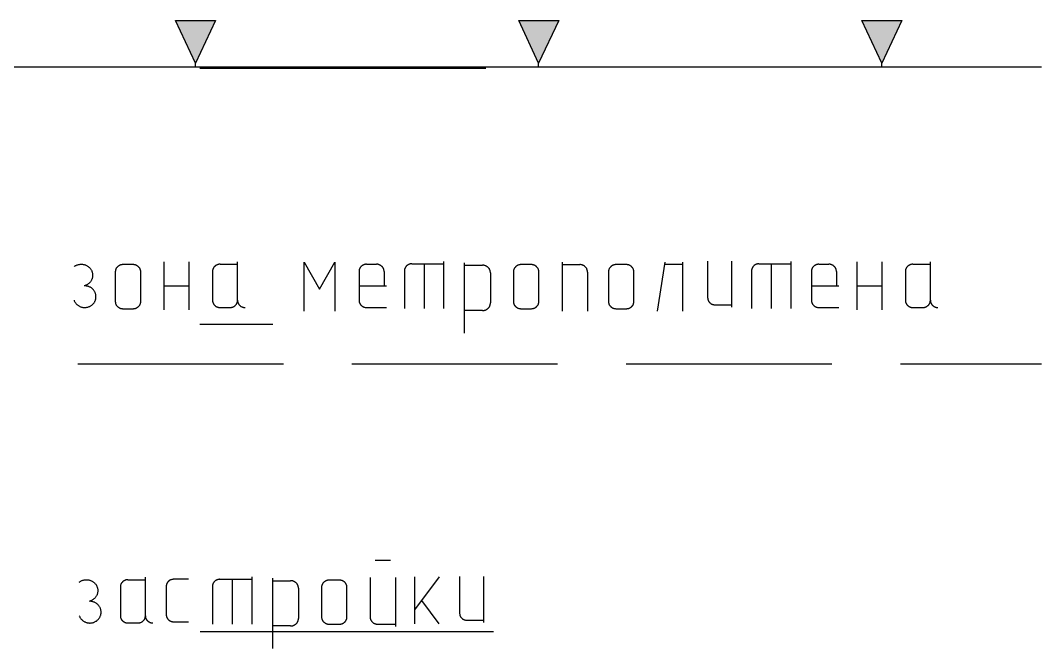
# Model space of a CAD drawing. Extents: x -2918 to -212, y 225 to 5715.
# Drawn here: x -459.22 to -437.94, y 938.01 to 951.1 of the extents above; entities that cross this region are included whole.
import ezdxf

# ---------------------------------------------------------------- set-up
doc = ezdxf.new("R2010")
doc.units = 0
doc.layers.get('0').update_dxf_attribs({"linetype": 'CONTINUOUS'})

# ---------------------------------------------------------------- blocks, each defined once
blk = doc.blocks.new('УСЛ__ОБОЗНАЧЕНИЯ_ГЕО_2')
at = {"linetype": 'CONTINUOUS'}
for points in [[(20.37, -80.962), (19.536, -80.962), (19.953, -81.856)], [(27.521, -80.962), (26.688, -80.962), (27.104, -81.856)], [(34.673, -80.962), (33.839, -80.962), (34.256, -81.856)]]:
    blk.add_hatch(color=18, dxfattribs=at).paths.add_polyline_path(points)
at = {"color": 18, "linetype": 'CONTINUOUS'}
for p, q in [((19.536, -80.962), (20.37, -80.962)), ((19.953, -81.856), (19.536, -80.962)), ((20.37, -80.962), (19.953, -81.856)), ((26.688, -80.962), (27.521, -80.962)), ((27.104, -81.856), (26.688, -80.962)), ((27.521, -80.962), (27.104, -81.856)), ((33.839, -80.962), (34.673, -80.962)), ((34.256, -81.856), (33.839, -80.962)), ((34.673, -80.962), (34.256, -81.856)), ((0.348, -81.927), (37.586, -81.927)), ((19.953, -81.927), (19.953, -81.856)), ((27.104, -81.927), (27.104, -81.856)), ((34.256, -81.927), (34.256, -81.856)), ((20.045, -81.954), (26.003, -81.954)), ((30.626, -85.976), (30.626, -86.743)), ((31.125, -85.976), (31.125, -86.935)), ((18.651, -86.051), (18.439, -86.051)), ((19.293, -85.992), (19.293, -86.991)), ((19.813, -85.992), (19.813, -86.991)), ((20.307, -86.194), (20.307, -86.795)), ((20.463, -86.043), (20.828, -86.043)), ((20.828, -86.795), (20.828, -85.993)), ((22.218, -87.021), (22.218, -86)), ((22.854, -86), (22.854, -87.021)), ((23.361, -86.194), (23.361, -86.795)), ((23.517, -86.043), (23.726, -86.043)), ((23.882, -86.194), (23.882, -86.494)), ((24.305, -86.182), (24.305, -86.969)), ((24.459, -86.035), (25.124, -86.035)), ((24.715, -86.035), (24.715, -86.969)), ((25.124, -85.986), (25.124, -86.969)), ((25.553, -86.011), (25.553, -87.479)), ((25.553, -86.064), (25.935, -86.064)), ((26.949, -86.051), (26.737, -86.051)), ((27.591, -86), (27.591, -87.021)), ((27.591, -86.051), (27.963, -86.051)), ((28.93, -86.051), (28.718, -86.051)), ((29.732, -86), (29.572, -87.021)), ((30.103, -86.051), (29.732, -86.051)), ((30.103, -86), (30.103, -87.021)), ((31.541, -86.182), (31.541, -86.969)), ((31.694, -86.035), (32.359, -86.035)), ((31.95, -86.035), (31.95, -86.969)), ((32.359, -85.986), (32.359, -86.969)), ((32.789, -86.194), (32.789, -86.795)), ((32.945, -86.043), (33.154, -86.043)), ((33.31, -86.194), (33.31, -86.494)), ((33.734, -85.992), (33.734, -86.991)), ((34.253, -85.992), (34.253, -86.991)), ((34.747, -86.194), (34.747, -86.795)), ((34.903, -86.043), (35.268, -86.043)), ((35.268, -86.795), (35.268, -85.993)), ((18.28, -86.205), (18.28, -86.817)), ((18.811, -86.817), (18.811, -86.205)), ((26.098, -86.221), (26.098, -86.85)), ((26.578, -86.205), (26.578, -86.817)), ((27.108, -86.817), (27.108, -86.205)), ((28.122, -86.205), (28.122, -87.021)), ((28.559, -86.205), (28.559, -86.817)), ((29.09, -86.817), (29.09, -86.205)), ((19.293, -86.492), (19.813, -86.492)), ((23.361, -86.494), (23.934, -86.494)), ((32.789, -86.494), (33.362, -86.494)), ((33.734, -86.492), (34.253, -86.492)), ((18.439, -86.97), (18.651, -86.97)), ((20.463, -86.945), (20.672, -86.945)), ((23.517, -86.945), (23.934, -86.945)), ((25.935, -87.007), (25.553, -87.007)), ((26.737, -86.97), (26.949, -86.97)), ((28.718, -86.97), (28.93, -86.97)), ((30.776, -86.887), (31.125, -86.887)), ((32.945, -86.945), (33.362, -86.945)), ((34.903, -86.945), (35.112, -86.945)), ((20.045, -87.29), (21.565, -87.29)), ((17.497, -88.118), (21.784, -88.118)), ((23.213, -88.118), (27.5, -88.118)), ((28.929, -88.118), (33.216, -88.118)), ((34.645, -88.118), (37.586, -88.118)), ((24.016, -92.218), (23.698, -92.218)), ((18.908, -93.369), (18.908, -92.567)), ((21.124, -92.56), (21.124, -93.544)), ((23.592, -92.575), (23.592, -93.391)), ((24.123, -92.575), (24.123, -93.595)), ((24.519, -92.558), (24.519, -93.537)), ((25.028, -92.558), (24.519, -93.244)), ((25.457, -92.55), (25.457, -93.318)), ((25.956, -92.55), (25.956, -93.51)), ((18.387, -92.768), (18.387, -93.369)), ((18.543, -92.618), (18.908, -92.618)), ((19.342, -92.757), (19.342, -93.347)), ((20.306, -92.757), (20.306, -93.544)), ((20.459, -92.609), (21.124, -92.609)), ((20.715, -92.609), (20.715, -93.544)), ((21.554, -92.586), (21.554, -94.053)), ((21.554, -92.638), (21.935, -92.638)), ((22.578, -92.779), (22.578, -93.391)), ((22.95, -92.626), (22.737, -92.626)), ((23.109, -93.391), (23.109, -92.779)), ((22.099, -92.796), (22.099, -93.424)), ((25.028, -93.537), (24.671, -93.048)), ((18.543, -93.519), (18.752, -93.519)), ((19.496, -93.494), (19.803, -93.494)), ((21.935, -93.581), (21.554, -93.581)), ((22.737, -93.544), (22.95, -93.544)), ((23.751, -93.544), (24.123, -93.544)), ((25.607, -93.462), (25.956, -93.462)), ((20.046, -93.697), (26.165, -93.697))]:
    blk.add_line(p, q, dxfattribs=at)
at = {"color": 18, "linetype": 'CONTINUOUS', "flags": 128}
for points in [[(17.421, -86.093), (17.431, -86.086), (17.441, -86.079), (17.452, -86.073), (17.463, -86.068), (17.474, -86.062), (17.486, -86.058), (17.498, -86.054), (17.51, -86.051), (17.522, -86.048), (17.534, -86.046), (17.547, -86.044), (17.559, -86.043), (17.572, -86.043), (17.584, -86.044), (17.597, -86.045), (17.609, -86.046), (17.621, -86.048), (17.633, -86.051), (17.645, -86.055), (17.657, -86.059), (17.668, -86.064), (17.68, -86.069), (17.691, -86.075), (17.701, -86.081), (17.712, -86.088), (17.721, -86.095), (17.731, -86.103), (17.74, -86.111), (17.748, -86.12), (17.756, -86.129), (17.764, -86.139), (17.771, -86.149), (17.777, -86.159), (17.783, -86.17), (17.789, -86.181), (17.793, -86.192), (17.797, -86.203), (17.801, -86.215), (17.803, -86.227), (17.806, -86.238), (17.807, -86.25), (17.808, -86.262), (17.808, -86.274), (17.808, -86.286), (17.807, -86.298), (17.805, -86.31), (17.803, -86.322), (17.8, -86.333), (17.796, -86.345), (17.792, -86.356), (17.787, -86.367), (17.781, -86.378), (17.775, -86.388), (17.769, -86.399), (17.762, -86.408), (17.754, -86.418), (17.746, -86.427), (17.737, -86.436), (17.728, -86.444), (17.718, -86.452), (17.708, -86.459), (17.698, -86.466), (17.687, -86.472), (17.676, -86.477), (17.665, -86.482), (17.653, -86.487), (17.642, -86.491), (17.63, -86.494)], [(18.439, -86.051), (18.431, -86.052), (18.422, -86.052), (18.414, -86.053), (18.406, -86.055), (18.398, -86.057), (18.39, -86.059), (18.382, -86.062), (18.374, -86.065), (18.367, -86.068), (18.359, -86.072), (18.352, -86.076), (18.345, -86.081), (18.339, -86.086), (18.332, -86.091), (18.326, -86.096), (18.321, -86.102), (18.315, -86.108), (18.31, -86.115), (18.305, -86.121), (18.301, -86.128), (18.297, -86.135), (18.294, -86.142), (18.29, -86.15), (18.287, -86.157), (18.285, -86.165), (18.283, -86.173), (18.282, -86.181), (18.281, -86.189), (18.28, -86.197), (18.28, -86.205)], [(18.811, -86.205), (18.81, -86.197), (18.81, -86.189), (18.809, -86.181), (18.807, -86.173), (18.805, -86.165), (18.803, -86.157), (18.8, -86.15), (18.797, -86.142), (18.793, -86.135), (18.789, -86.128), (18.785, -86.121), (18.78, -86.115), (18.775, -86.108), (18.77, -86.102), (18.764, -86.096), (18.758, -86.091), (18.751, -86.086), (18.745, -86.081), (18.738, -86.076), (18.731, -86.072), (18.724, -86.068), (18.716, -86.065), (18.708, -86.062), (18.701, -86.059), (18.692, -86.057), (18.684, -86.055), (18.676, -86.053), (18.668, -86.052), (18.66, -86.052), (18.651, -86.051)], [(20.463, -86.043), (20.455, -86.043), (20.447, -86.044), (20.439, -86.045), (20.431, -86.046), (20.423, -86.048), (20.415, -86.051), (20.407, -86.053), (20.4, -86.056), (20.392, -86.06), (20.385, -86.063), (20.378, -86.068), (20.371, -86.072), (20.365, -86.077), (20.359, -86.082), (20.353, -86.087), (20.347, -86.093), (20.342, -86.099), (20.337, -86.105), (20.332, -86.112), (20.328, -86.118), (20.324, -86.125), (20.321, -86.132), (20.317, -86.14), (20.315, -86.147), (20.312, -86.155), (20.311, -86.162), (20.309, -86.17), (20.308, -86.178), (20.307, -86.186), (20.307, -86.194)], [(22.218, -86), (22.536, -86.562), (22.854, -86)], [(23.517, -86.043), (23.509, -86.043), (23.501, -86.044), (23.493, -86.045), (23.485, -86.046), (23.477, -86.048), (23.469, -86.051), (23.461, -86.053), (23.454, -86.056), (23.446, -86.06), (23.439, -86.063), (23.432, -86.068), (23.425, -86.072), (23.419, -86.077), (23.412, -86.082), (23.407, -86.087), (23.401, -86.093), (23.396, -86.099), (23.391, -86.105), (23.386, -86.112), (23.382, -86.118), (23.378, -86.125), (23.374, -86.132), (23.371, -86.14), (23.368, -86.147), (23.366, -86.155), (23.364, -86.162), (23.363, -86.17), (23.362, -86.178), (23.361, -86.186), (23.361, -86.194)], [(23.882, -86.194), (23.882, -86.186), (23.881, -86.178), (23.88, -86.17), (23.878, -86.162), (23.876, -86.155), (23.874, -86.147), (23.871, -86.14), (23.868, -86.132), (23.865, -86.125), (23.861, -86.118), (23.857, -86.112), (23.852, -86.105), (23.847, -86.099), (23.842, -86.093), (23.836, -86.087), (23.83, -86.082), (23.824, -86.077), (23.817, -86.072), (23.811, -86.068), (23.804, -86.063), (23.797, -86.06), (23.789, -86.056), (23.782, -86.053), (23.774, -86.051), (23.766, -86.048), (23.758, -86.046), (23.75, -86.045), (23.742, -86.044), (23.734, -86.043), (23.726, -86.043)], [(24.459, -86.035), (24.451, -86.035), (24.443, -86.036), (24.435, -86.037), (24.427, -86.038), (24.419, -86.04), (24.411, -86.042), (24.404, -86.045), (24.397, -86.048), (24.389, -86.051), (24.382, -86.055), (24.375, -86.059), (24.369, -86.063), (24.362, -86.068), (24.356, -86.073), (24.35, -86.078), (24.345, -86.084), (24.34, -86.09), (24.335, -86.096), (24.33, -86.102), (24.326, -86.109), (24.322, -86.115), (24.319, -86.122), (24.316, -86.13), (24.313, -86.137), (24.311, -86.144), (24.309, -86.152), (24.307, -86.159), (24.306, -86.167), (24.306, -86.175), (24.305, -86.182)], [(26.098, -86.221), (26.098, -86.213), (26.098, -86.205), (26.096, -86.197), (26.095, -86.188), (26.093, -86.18), (26.09, -86.172), (26.087, -86.165), (26.084, -86.157), (26.081, -86.15), (26.076, -86.142), (26.072, -86.135), (26.067, -86.129), (26.062, -86.122), (26.057, -86.116), (26.051, -86.11), (26.044, -86.104), (26.038, -86.099), (26.031, -86.094), (26.024, -86.089), (26.017, -86.085), (26.009, -86.081), (26.001, -86.078), (25.993, -86.074), (25.985, -86.072), (25.977, -86.069), (25.969, -86.067), (25.96, -86.066), (25.952, -86.065), (25.943, -86.064), (25.935, -86.064)], [(26.737, -86.051), (26.728, -86.052), (26.72, -86.052), (26.712, -86.053), (26.704, -86.055), (26.696, -86.057), (26.688, -86.059), (26.68, -86.062), (26.672, -86.065), (26.664, -86.068), (26.657, -86.072), (26.65, -86.076), (26.643, -86.081), (26.637, -86.086), (26.63, -86.091), (26.624, -86.096), (26.619, -86.102), (26.613, -86.108), (26.608, -86.115), (26.603, -86.121), (26.599, -86.128), (26.595, -86.135), (26.591, -86.142), (26.588, -86.15), (26.585, -86.157), (26.583, -86.165), (26.581, -86.173), (26.58, -86.181), (26.578, -86.189), (26.578, -86.197), (26.578, -86.205)], [(27.108, -86.205), (27.108, -86.197), (27.108, -86.189), (27.106, -86.181), (27.105, -86.173), (27.103, -86.165), (27.101, -86.157), (27.098, -86.15), (27.095, -86.142), (27.091, -86.135), (27.087, -86.128), (27.083, -86.121), (27.078, -86.115), (27.073, -86.108), (27.067, -86.102), (27.062, -86.096), (27.056, -86.091), (27.049, -86.086), (27.043, -86.081), (27.036, -86.076), (27.029, -86.072), (27.021, -86.068), (27.014, -86.065), (27.006, -86.062), (26.998, -86.059), (26.99, -86.057), (26.982, -86.055), (26.974, -86.053), (26.966, -86.052), (26.957, -86.052), (26.949, -86.051)], [(28.122, -86.205), (28.122, -86.197), (28.121, -86.189), (28.12, -86.181), (28.118, -86.173), (28.116, -86.165), (28.114, -86.157), (28.111, -86.15), (28.108, -86.142), (28.105, -86.135), (28.101, -86.128), (28.096, -86.121), (28.092, -86.115), (28.087, -86.108), (28.081, -86.102), (28.075, -86.096), (28.069, -86.091), (28.063, -86.086), (28.056, -86.081), (28.05, -86.076), (28.042, -86.072), (28.035, -86.068), (28.027, -86.065), (28.02, -86.062), (28.012, -86.059), (28.004, -86.057), (27.996, -86.055), (27.988, -86.053), (27.979, -86.052), (27.971, -86.052), (27.963, -86.051)], [(28.718, -86.051), (28.71, -86.052), (28.701, -86.052), (28.693, -86.053), (28.685, -86.055), (28.677, -86.057), (28.669, -86.059), (28.661, -86.062), (28.653, -86.065), (28.646, -86.068), (28.638, -86.072), (28.631, -86.076), (28.624, -86.081), (28.618, -86.086), (28.611, -86.091), (28.605, -86.096), (28.6, -86.102), (28.594, -86.108), (28.589, -86.115), (28.584, -86.121), (28.58, -86.128), (28.576, -86.135), (28.573, -86.142), (28.569, -86.15), (28.566, -86.157), (28.564, -86.165), (28.562, -86.173), (28.561, -86.181), (28.56, -86.189), (28.559, -86.197), (28.559, -86.205)], [(29.09, -86.205), (29.089, -86.197), (29.089, -86.189), (29.088, -86.181), (29.086, -86.173), (29.084, -86.165), (29.082, -86.157), (29.079, -86.15), (29.076, -86.142), (29.072, -86.135), (29.068, -86.128), (29.064, -86.121), (29.059, -86.115), (29.054, -86.108), (29.049, -86.102), (29.043, -86.096), (29.037, -86.091), (29.03, -86.086), (29.024, -86.081), (29.017, -86.076), (29.01, -86.072), (29.003, -86.068), (28.995, -86.065), (28.987, -86.062), (28.98, -86.059), (28.971, -86.057), (28.963, -86.055), (28.955, -86.053), (28.947, -86.052), (28.939, -86.052), (28.93, -86.051)], [(31.694, -86.035), (31.686, -86.035), (31.678, -86.036), (31.67, -86.037), (31.663, -86.038), (31.655, -86.04), (31.647, -86.042), (31.639, -86.045), (31.632, -86.048), (31.625, -86.051), (31.618, -86.055), (31.611, -86.059), (31.604, -86.063), (31.598, -86.068), (31.592, -86.073), (31.586, -86.078), (31.58, -86.084), (31.575, -86.09), (31.57, -86.096), (31.566, -86.102), (31.561, -86.109), (31.558, -86.115), (31.554, -86.122), (31.551, -86.13), (31.548, -86.137), (31.546, -86.144), (31.544, -86.152), (31.543, -86.159), (31.542, -86.167), (31.541, -86.175), (31.541, -86.182)], [(32.945, -86.043), (32.937, -86.043), (32.929, -86.044), (32.921, -86.045), (32.913, -86.046), (32.905, -86.048), (32.897, -86.051), (32.889, -86.053), (32.882, -86.056), (32.874, -86.06), (32.867, -86.063), (32.86, -86.068), (32.853, -86.072), (32.847, -86.077), (32.841, -86.082), (32.835, -86.087), (32.829, -86.093), (32.824, -86.099), (32.819, -86.105), (32.814, -86.112), (32.81, -86.118), (32.806, -86.125), (32.802, -86.132), (32.799, -86.14), (32.796, -86.147), (32.794, -86.155), (32.792, -86.162), (32.791, -86.17), (32.79, -86.178), (32.789, -86.186), (32.789, -86.194)], [(33.31, -86.194), (33.31, -86.186), (33.309, -86.178), (33.308, -86.17), (33.307, -86.162), (33.305, -86.155), (33.302, -86.147), (33.3, -86.14), (33.296, -86.132), (33.293, -86.125), (33.289, -86.118), (33.285, -86.112), (33.28, -86.105), (33.275, -86.099), (33.27, -86.093), (33.264, -86.087), (33.258, -86.082), (33.252, -86.077), (33.246, -86.072), (33.239, -86.068), (33.232, -86.063), (33.225, -86.06), (33.217, -86.056), (33.21, -86.053), (33.202, -86.051), (33.194, -86.048), (33.186, -86.046), (33.178, -86.045), (33.17, -86.044), (33.162, -86.043), (33.154, -86.043)], [(34.903, -86.043), (34.895, -86.043), (34.887, -86.044), (34.879, -86.045), (34.871, -86.046), (34.863, -86.048), (34.855, -86.051), (34.847, -86.053), (34.84, -86.056), (34.832, -86.06), (34.825, -86.063), (34.818, -86.068), (34.812, -86.072), (34.805, -86.077), (34.799, -86.082), (34.793, -86.087), (34.787, -86.093), (34.782, -86.099), (34.777, -86.105), (34.772, -86.112), (34.768, -86.118), (34.764, -86.125), (34.761, -86.132), (34.758, -86.14), (34.755, -86.147), (34.753, -86.155), (34.751, -86.162), (34.749, -86.17), (34.748, -86.178), (34.747, -86.186), (34.747, -86.194)], [(17.421, -86.795), (17.426, -86.806), (17.431, -86.817), (17.436, -86.827), (17.442, -86.838), (17.449, -86.848), (17.457, -86.857), (17.464, -86.866), (17.473, -86.875), (17.481, -86.884), (17.491, -86.892), (17.5, -86.899), (17.51, -86.906), (17.521, -86.913), (17.531, -86.919), (17.543, -86.924), (17.554, -86.928), (17.565, -86.933), (17.577, -86.936), (17.589, -86.939), (17.601, -86.942), (17.613, -86.943), (17.626, -86.945), (17.638, -86.945), (17.651, -86.945), (17.663, -86.945), (17.675, -86.943), (17.687, -86.941), (17.7, -86.939), (17.711, -86.935), (17.723, -86.932), (17.735, -86.927), (17.746, -86.922), (17.757, -86.917), (17.768, -86.911), (17.778, -86.904), (17.788, -86.897), (17.797, -86.889), (17.807, -86.881), (17.815, -86.873), (17.823, -86.864), (17.831, -86.855), (17.838, -86.845), (17.845, -86.835), (17.851, -86.824), (17.856, -86.814), (17.861, -86.803), (17.865, -86.792), (17.869, -86.78), (17.872, -86.769), (17.874, -86.757), (17.876, -86.745), (17.877, -86.733), (17.877, -86.721), (17.877, -86.709), (17.876, -86.698), (17.875, -86.686), (17.873, -86.674), (17.87, -86.662), (17.866, -86.651), (17.862, -86.64), (17.858, -86.629), (17.852, -86.618), (17.847, -86.608), (17.84, -86.597), (17.833, -86.588), (17.826, -86.578), (17.818, -86.569), (17.809, -86.56), (17.8, -86.552), (17.791, -86.544), (17.781, -86.537), (17.771, -86.53), (17.76, -86.524), (17.749, -86.519), (17.738, -86.513), (17.727, -86.509), (17.715, -86.505), (17.703, -86.501), (17.691, -86.499), (17.679, -86.497), (17.667, -86.495), (17.654, -86.494), (17.642, -86.494), (17.63, -86.494)], [(18.28, -86.817), (18.28, -86.825), (18.281, -86.833), (18.282, -86.841), (18.283, -86.849), (18.285, -86.857), (18.287, -86.864), (18.29, -86.872), (18.294, -86.879), (18.297, -86.886), (18.301, -86.894), (18.305, -86.9), (18.31, -86.907), (18.315, -86.913), (18.321, -86.919), (18.326, -86.925), (18.332, -86.931), (18.339, -86.936), (18.345, -86.941), (18.352, -86.945), (18.359, -86.949), (18.367, -86.953), (18.374, -86.957), (18.382, -86.96), (18.39, -86.963), (18.398, -86.965), (18.406, -86.967), (18.414, -86.968), (18.422, -86.969), (18.431, -86.97), (18.439, -86.97)], [(18.651, -86.97), (18.66, -86.97), (18.668, -86.969), (18.676, -86.968), (18.684, -86.967), (18.692, -86.965), (18.701, -86.963), (18.708, -86.96), (18.716, -86.957), (18.724, -86.953), (18.731, -86.949), (18.738, -86.945), (18.745, -86.941), (18.751, -86.936), (18.758, -86.931), (18.764, -86.925), (18.77, -86.919), (18.775, -86.913), (18.78, -86.907), (18.785, -86.9), (18.789, -86.894), (18.793, -86.886), (18.797, -86.879), (18.8, -86.872), (18.803, -86.864), (18.805, -86.857), (18.807, -86.849), (18.809, -86.841), (18.81, -86.833), (18.81, -86.825), (18.811, -86.817)], [(20.307, -86.795), (20.307, -86.803), (20.308, -86.81), (20.309, -86.818), (20.311, -86.826), (20.312, -86.834), (20.315, -86.841), (20.317, -86.849), (20.321, -86.856), (20.324, -86.863), (20.328, -86.87), (20.332, -86.877), (20.337, -86.883), (20.342, -86.889), (20.347, -86.895), (20.353, -86.901), (20.359, -86.906), (20.365, -86.912), (20.371, -86.916), (20.378, -86.921), (20.385, -86.925), (20.392, -86.929), (20.4, -86.932), (20.407, -86.935), (20.415, -86.938), (20.423, -86.94), (20.431, -86.942), (20.439, -86.943), (20.447, -86.944), (20.455, -86.945), (20.463, -86.945)], [(20.672, -86.945), (20.68, -86.945), (20.688, -86.944), (20.696, -86.943), (20.704, -86.942), (20.712, -86.94), (20.72, -86.938), (20.728, -86.935), (20.735, -86.932), (20.743, -86.929), (20.75, -86.925), (20.757, -86.921), (20.764, -86.916), (20.77, -86.912), (20.776, -86.906), (20.782, -86.901), (20.788, -86.895), (20.793, -86.889), (20.798, -86.883), (20.803, -86.877), (20.807, -86.87), (20.811, -86.863), (20.814, -86.856), (20.818, -86.849), (20.82, -86.841), (20.823, -86.834), (20.825, -86.826), (20.826, -86.818), (20.827, -86.81), (20.828, -86.803), (20.828, -86.795), (20.828, -86.803), (20.829, -86.81), (20.83, -86.818), (20.832, -86.826), (20.833, -86.834), (20.836, -86.841), (20.839, -86.849), (20.842, -86.856), (20.845, -86.863), (20.849, -86.87), (20.853, -86.877), (20.858, -86.883), (20.863, -86.889), (20.868, -86.895), (20.874, -86.901), (20.88, -86.906), (20.886, -86.912), (20.892, -86.916), (20.899, -86.921), (20.906, -86.925), (20.914, -86.929), (20.921, -86.932), (20.928, -86.935), (20.936, -86.938), (20.944, -86.94), (20.952, -86.942), (20.96, -86.943), (20.968, -86.944), (20.976, -86.945), (20.984, -86.945)], [(23.361, -86.795), (23.361, -86.803), (23.362, -86.81), (23.363, -86.818), (23.364, -86.826), (23.366, -86.834), (23.368, -86.841), (23.371, -86.849), (23.374, -86.856), (23.378, -86.863), (23.382, -86.87), (23.386, -86.877), (23.391, -86.883), (23.396, -86.889), (23.401, -86.895), (23.407, -86.901), (23.412, -86.906), (23.419, -86.912), (23.425, -86.916), (23.432, -86.921), (23.439, -86.925), (23.446, -86.929), (23.454, -86.932), (23.461, -86.935), (23.469, -86.938), (23.477, -86.94), (23.485, -86.942), (23.493, -86.943), (23.501, -86.944), (23.509, -86.945), (23.517, -86.945)], [(26.578, -86.817), (26.578, -86.825), (26.578, -86.833), (26.58, -86.841), (26.581, -86.849), (26.583, -86.857), (26.585, -86.864), (26.588, -86.872), (26.591, -86.879), (26.595, -86.886), (26.599, -86.894), (26.603, -86.9), (26.608, -86.907), (26.613, -86.913), (26.619, -86.919), (26.624, -86.925), (26.63, -86.931), (26.637, -86.936), (26.643, -86.941), (26.65, -86.945), (26.657, -86.949), (26.664, -86.953), (26.672, -86.957), (26.68, -86.96), (26.688, -86.963), (26.696, -86.965), (26.704, -86.967), (26.712, -86.968), (26.72, -86.969), (26.728, -86.97), (26.737, -86.97)], [(26.949, -86.97), (26.957, -86.97), (26.966, -86.969), (26.974, -86.968), (26.982, -86.967), (26.99, -86.965), (26.998, -86.963), (27.006, -86.96), (27.014, -86.957), (27.021, -86.953), (27.029, -86.949), (27.036, -86.945), (27.043, -86.941), (27.049, -86.936), (27.056, -86.931), (27.062, -86.925), (27.067, -86.919), (27.073, -86.913), (27.078, -86.907), (27.083, -86.9), (27.087, -86.894), (27.091, -86.886), (27.095, -86.879), (27.098, -86.872), (27.101, -86.864), (27.103, -86.857), (27.105, -86.849), (27.106, -86.841), (27.108, -86.833), (27.108, -86.825), (27.108, -86.817)], [(28.559, -86.817), (28.559, -86.825), (28.56, -86.833), (28.561, -86.841), (28.562, -86.849), (28.564, -86.857), (28.566, -86.864), (28.569, -86.872), (28.573, -86.879), (28.576, -86.886), (28.58, -86.894), (28.584, -86.9), (28.589, -86.907), (28.594, -86.913), (28.6, -86.919), (28.605, -86.925), (28.611, -86.931), (28.618, -86.936), (28.624, -86.941), (28.631, -86.945), (28.638, -86.949), (28.646, -86.953), (28.653, -86.957), (28.661, -86.96), (28.669, -86.963), (28.677, -86.965), (28.685, -86.967), (28.693, -86.968), (28.701, -86.969), (28.71, -86.97), (28.718, -86.97)], [(28.93, -86.97), (28.939, -86.97), (28.947, -86.969), (28.955, -86.968), (28.963, -86.967), (28.971, -86.965), (28.98, -86.963), (28.987, -86.96), (28.995, -86.957), (29.003, -86.953), (29.01, -86.949), (29.017, -86.945), (29.024, -86.941), (29.03, -86.936), (29.037, -86.931), (29.043, -86.925), (29.049, -86.919), (29.054, -86.913), (29.059, -86.907), (29.064, -86.9), (29.068, -86.894), (29.072, -86.886), (29.076, -86.879), (29.079, -86.872), (29.082, -86.864), (29.084, -86.857), (29.086, -86.849), (29.088, -86.841), (29.089, -86.833), (29.089, -86.825), (29.09, -86.817)], [(30.626, -86.743), (30.627, -86.751), (30.627, -86.758), (30.628, -86.766), (30.63, -86.773), (30.632, -86.781), (30.634, -86.788), (30.637, -86.795), (30.639, -86.802), (30.643, -86.809), (30.646, -86.815), (30.651, -86.822), (30.655, -86.828), (30.66, -86.834), (30.665, -86.84), (30.67, -86.845), (30.676, -86.85), (30.682, -86.855), (30.688, -86.86), (30.695, -86.864), (30.701, -86.868), (30.708, -86.872), (30.715, -86.875), (30.722, -86.878), (30.73, -86.88), (30.737, -86.882), (30.745, -86.884), (30.753, -86.886), (30.76, -86.886), (30.768, -86.887), (30.776, -86.887)], [(32.789, -86.795), (32.789, -86.803), (32.79, -86.81), (32.791, -86.818), (32.792, -86.826), (32.794, -86.834), (32.796, -86.841), (32.799, -86.849), (32.802, -86.856), (32.806, -86.863), (32.81, -86.87), (32.814, -86.877), (32.819, -86.883), (32.824, -86.889), (32.829, -86.895), (32.835, -86.901), (32.841, -86.906), (32.847, -86.912), (32.853, -86.916), (32.86, -86.921), (32.867, -86.925), (32.874, -86.929), (32.882, -86.932), (32.889, -86.935), (32.897, -86.938), (32.905, -86.94), (32.913, -86.942), (32.921, -86.943), (32.929, -86.944), (32.937, -86.945), (32.945, -86.945)], [(34.747, -86.795), (34.747, -86.803), (34.748, -86.81), (34.749, -86.818), (34.751, -86.826), (34.753, -86.834), (34.755, -86.841), (34.758, -86.849), (34.761, -86.856), (34.764, -86.863), (34.768, -86.87), (34.772, -86.877), (34.777, -86.883), (34.782, -86.889), (34.787, -86.895), (34.793, -86.901), (34.799, -86.906), (34.805, -86.912), (34.812, -86.916), (34.818, -86.921), (34.825, -86.925), (34.832, -86.929), (34.84, -86.932), (34.847, -86.935), (34.855, -86.938), (34.863, -86.94), (34.871, -86.942), (34.879, -86.943), (34.887, -86.944), (34.895, -86.945), (34.903, -86.945)], [(35.112, -86.945), (35.12, -86.945), (35.128, -86.944), (35.136, -86.943), (35.144, -86.942), (35.152, -86.94), (35.16, -86.938), (35.168, -86.935), (35.175, -86.932), (35.183, -86.929), (35.19, -86.925), (35.197, -86.921), (35.204, -86.916), (35.21, -86.912), (35.217, -86.906), (35.222, -86.901), (35.228, -86.895), (35.233, -86.889), (35.238, -86.883), (35.243, -86.877), (35.247, -86.87), (35.251, -86.863), (35.255, -86.856), (35.258, -86.849), (35.261, -86.841), (35.263, -86.834), (35.265, -86.826), (35.266, -86.818), (35.267, -86.81), (35.268, -86.803), (35.268, -86.795), (35.268, -86.803), (35.269, -86.81), (35.27, -86.818), (35.272, -86.826), (35.274, -86.834), (35.276, -86.841), (35.279, -86.849), (35.282, -86.856), (35.285, -86.863), (35.289, -86.87), (35.293, -86.877), (35.298, -86.883), (35.303, -86.889), (35.308, -86.895), (35.314, -86.901), (35.32, -86.906), (35.326, -86.912), (35.333, -86.916), (35.339, -86.921), (35.346, -86.925), (35.354, -86.929), (35.361, -86.932), (35.368, -86.935), (35.376, -86.938), (35.384, -86.94), (35.392, -86.942), (35.4, -86.943), (35.408, -86.944), (35.416, -86.945), (35.424, -86.945)], [(25.935, -87.007), (25.943, -87.007), (25.952, -87.006), (25.96, -87.005), (25.969, -87.004), (25.977, -87.002), (25.985, -86.999), (25.993, -86.997), (26.001, -86.993), (26.009, -86.99), (26.017, -86.986), (26.024, -86.982), (26.031, -86.977), (26.038, -86.972), (26.044, -86.967), (26.051, -86.961), (26.057, -86.955), (26.062, -86.949), (26.067, -86.942), (26.072, -86.935), (26.076, -86.928), (26.081, -86.921), (26.084, -86.914), (26.087, -86.906), (26.09, -86.898), (26.093, -86.891), (26.095, -86.882), (26.096, -86.875), (26.098, -86.866), (26.098, -86.858), (26.098, -86.85)], [(17.528, -92.668), (17.538, -92.661), (17.549, -92.654), (17.559, -92.647), (17.57, -92.642), (17.582, -92.637), (17.593, -92.632), (17.605, -92.628), (17.617, -92.625), (17.629, -92.622), (17.641, -92.62), (17.654, -92.619), (17.666, -92.618), (17.679, -92.618), (17.691, -92.618), (17.704, -92.619), (17.716, -92.62), (17.728, -92.623), (17.74, -92.626), (17.752, -92.629), (17.764, -92.633), (17.776, -92.638), (17.787, -92.643), (17.798, -92.649), (17.808, -92.655), (17.819, -92.662), (17.829, -92.67), (17.838, -92.677), (17.847, -92.686), (17.855, -92.695), (17.864, -92.704), (17.871, -92.713), (17.878, -92.723), (17.885, -92.734), (17.89, -92.744), (17.896, -92.755), (17.901, -92.766), (17.905, -92.778), (17.908, -92.789), (17.911, -92.801), (17.913, -92.813), (17.914, -92.825), (17.915, -92.836), (17.915, -92.849), (17.915, -92.86), (17.914, -92.872), (17.912, -92.884), (17.91, -92.896), (17.907, -92.908), (17.903, -92.919), (17.899, -92.931), (17.894, -92.942), (17.889, -92.952), (17.883, -92.963), (17.876, -92.973), (17.869, -92.983), (17.861, -92.992), (17.853, -93.002), (17.844, -93.01), (17.835, -93.018), (17.826, -93.026), (17.816, -93.033), (17.805, -93.04), (17.795, -93.046), (17.784, -93.052), (17.772, -93.057), (17.761, -93.061), (17.749, -93.065), (17.737, -93.069)], [(18.543, -92.618), (18.535, -92.618), (18.527, -92.618), (18.519, -92.62), (18.511, -92.621), (18.503, -92.623), (18.495, -92.625), (18.487, -92.628), (18.48, -92.631), (18.472, -92.634), (18.465, -92.638), (18.458, -92.642), (18.451, -92.646), (18.445, -92.651), (18.439, -92.656), (18.433, -92.662), (18.427, -92.667), (18.422, -92.673), (18.417, -92.68), (18.412, -92.686), (18.408, -92.693), (18.404, -92.7), (18.401, -92.707), (18.397, -92.714), (18.395, -92.721), (18.392, -92.729), (18.391, -92.737), (18.389, -92.744), (18.388, -92.752), (18.387, -92.76), (18.387, -92.768)], [(19.803, -92.609), (19.496, -92.609), (19.488, -92.609), (19.48, -92.61), (19.472, -92.611), (19.464, -92.613), (19.456, -92.614), (19.448, -92.617), (19.441, -92.619), (19.433, -92.622), (19.426, -92.625), (19.419, -92.629), (19.412, -92.633), (19.406, -92.637), (19.399, -92.642), (19.393, -92.647), (19.387, -92.652), (19.382, -92.658), (19.376, -92.664), (19.372, -92.67), (19.367, -92.677), (19.363, -92.683), (19.359, -92.69), (19.356, -92.697), (19.352, -92.704), (19.35, -92.711), (19.348, -92.719), (19.346, -92.726), (19.344, -92.734), (19.343, -92.741), (19.343, -92.749), (19.342, -92.757)], [(20.459, -92.609), (20.451, -92.609), (20.443, -92.61), (20.435, -92.611), (20.428, -92.613), (20.42, -92.614), (20.412, -92.617), (20.404, -92.619), (20.397, -92.622), (20.39, -92.625), (20.383, -92.629), (20.376, -92.633), (20.369, -92.637), (20.363, -92.642), (20.357, -92.647), (20.351, -92.652), (20.346, -92.658), (20.34, -92.664), (20.335, -92.67), (20.331, -92.677), (20.327, -92.683), (20.323, -92.69), (20.319, -92.697), (20.316, -92.704), (20.313, -92.711), (20.311, -92.719), (20.309, -92.726), (20.308, -92.734), (20.307, -92.741), (20.306, -92.749), (20.306, -92.757)], [(22.099, -92.796), (22.099, -92.787), (22.098, -92.779), (22.097, -92.771), (22.095, -92.763), (22.093, -92.755), (22.091, -92.747), (22.088, -92.739), (22.085, -92.732), (22.081, -92.724), (22.077, -92.717), (22.073, -92.71), (22.068, -92.703), (22.063, -92.697), (22.057, -92.69), (22.051, -92.684), (22.045, -92.679), (22.038, -92.673), (22.032, -92.668), (22.025, -92.664), (22.017, -92.659), (22.01, -92.655), (22.002, -92.652), (21.994, -92.649), (21.986, -92.646), (21.978, -92.644), (21.969, -92.642), (21.961, -92.64), (21.953, -92.639), (21.944, -92.639), (21.935, -92.638)], [(22.737, -92.626), (22.729, -92.626), (22.721, -92.627), (22.712, -92.628), (22.704, -92.629), (22.696, -92.631), (22.688, -92.633), (22.68, -92.636), (22.673, -92.639), (22.665, -92.643), (22.658, -92.646), (22.651, -92.651), (22.644, -92.655), (22.637, -92.66), (22.631, -92.665), (22.625, -92.671), (22.619, -92.677), (22.614, -92.683), (22.609, -92.689), (22.604, -92.696), (22.599, -92.702), (22.596, -92.71), (22.592, -92.717), (22.589, -92.724), (22.586, -92.732), (22.584, -92.74), (22.582, -92.747), (22.58, -92.755), (22.579, -92.763), (22.578, -92.771), (22.578, -92.779)], [(23.109, -92.779), (23.109, -92.771), (23.108, -92.763), (23.107, -92.755), (23.105, -92.747), (23.103, -92.74), (23.101, -92.732), (23.098, -92.724), (23.095, -92.717), (23.091, -92.71), (23.088, -92.702), (23.083, -92.696), (23.079, -92.689), (23.073, -92.683), (23.068, -92.677), (23.062, -92.671), (23.056, -92.665), (23.05, -92.66), (23.043, -92.655), (23.037, -92.651), (23.029, -92.646), (23.022, -92.643), (23.014, -92.639), (23.007, -92.636), (22.999, -92.633), (22.991, -92.631), (22.983, -92.629), (22.975, -92.628), (22.966, -92.627), (22.958, -92.626), (22.95, -92.626)], [(17.528, -93.369), (17.533, -93.38), (17.538, -93.391), (17.544, -93.402), (17.55, -93.412), (17.557, -93.422), (17.564, -93.432), (17.572, -93.441), (17.58, -93.45), (17.588, -93.458), (17.598, -93.466), (17.607, -93.474), (17.617, -93.48), (17.628, -93.487), (17.639, -93.493), (17.65, -93.498), (17.661, -93.503), (17.673, -93.507), (17.684, -93.511), (17.696, -93.514), (17.708, -93.516), (17.721, -93.518), (17.733, -93.519), (17.745, -93.52), (17.758, -93.52), (17.77, -93.519), (17.782, -93.518), (17.795, -93.516), (17.807, -93.513), (17.819, -93.51), (17.83, -93.506), (17.842, -93.502), (17.853, -93.497), (17.864, -93.491), (17.875, -93.485), (17.885, -93.479), (17.895, -93.472), (17.905, -93.464), (17.914, -93.456), (17.922, -93.447), (17.93, -93.438), (17.938, -93.429), (17.945, -93.419), (17.952, -93.409), (17.958, -93.399), (17.963, -93.388), (17.968, -93.377), (17.972, -93.366), (17.976, -93.355), (17.979, -93.343), (17.981, -93.331), (17.983, -93.32), (17.984, -93.308), (17.985, -93.296), (17.984, -93.284), (17.984, -93.272), (17.982, -93.26), (17.98, -93.249), (17.977, -93.237), (17.974, -93.225), (17.969, -93.214), (17.965, -93.203), (17.96, -93.192), (17.954, -93.182), (17.947, -93.172), (17.94, -93.162), (17.933, -93.152), (17.925, -93.143), (17.916, -93.135), (17.907, -93.126), (17.898, -93.119), (17.888, -93.111), (17.878, -93.105), (17.867, -93.098), (17.857, -93.093), (17.846, -93.088), (17.834, -93.083), (17.822, -93.079), (17.811, -93.076), (17.799, -93.073), (17.786, -93.071), (17.774, -93.069), (17.762, -93.068), (17.749, -93.068), (17.737, -93.069)], [(18.387, -93.369), (18.387, -93.377), (18.388, -93.385), (18.389, -93.393), (18.391, -93.4), (18.392, -93.408), (18.395, -93.416), (18.397, -93.423), (18.401, -93.43), (18.404, -93.437), (18.408, -93.444), (18.412, -93.451), (18.417, -93.458), (18.422, -93.464), (18.427, -93.47), (18.433, -93.476), (18.439, -93.481), (18.445, -93.486), (18.451, -93.491), (18.458, -93.495), (18.465, -93.499), (18.472, -93.503), (18.48, -93.506), (18.487, -93.509), (18.495, -93.512), (18.503, -93.514), (18.511, -93.516), (18.519, -93.518), (18.527, -93.519), (18.535, -93.519), (18.543, -93.519)], [(18.752, -93.519), (18.76, -93.519), (18.768, -93.519), (18.776, -93.518), (18.784, -93.516), (18.792, -93.514), (18.8, -93.512), (18.808, -93.509), (18.815, -93.506), (18.823, -93.503), (18.83, -93.499), (18.837, -93.495), (18.844, -93.491), (18.85, -93.486), (18.856, -93.481), (18.862, -93.476), (18.868, -93.47), (18.873, -93.464), (18.878, -93.458), (18.883, -93.451), (18.887, -93.444), (18.891, -93.437), (18.894, -93.43), (18.898, -93.423), (18.9, -93.416), (18.903, -93.408), (18.905, -93.4), (18.906, -93.393), (18.907, -93.385), (18.908, -93.377), (18.908, -93.369), (18.908, -93.377), (18.909, -93.385), (18.91, -93.393), (18.912, -93.4), (18.913, -93.408), (18.916, -93.416), (18.919, -93.423), (18.922, -93.43), (18.925, -93.437), (18.929, -93.444), (18.933, -93.451), (18.938, -93.458), (18.943, -93.464), (18.948, -93.47), (18.954, -93.476), (18.96, -93.481), (18.966, -93.486), (18.972, -93.491), (18.979, -93.495), (18.986, -93.499), (18.994, -93.503), (19.001, -93.506), (19.008, -93.509), (19.016, -93.512), (19.024, -93.514), (19.032, -93.516), (19.04, -93.518), (19.048, -93.519), (19.056, -93.519), (19.064, -93.519)], [(19.342, -93.347), (19.343, -93.355), (19.343, -93.362), (19.344, -93.37), (19.346, -93.377), (19.348, -93.385), (19.35, -93.392), (19.352, -93.4), (19.356, -93.407), (19.359, -93.414), (19.363, -93.421), (19.367, -93.427), (19.372, -93.434), (19.376, -93.44), (19.382, -93.446), (19.387, -93.451), (19.393, -93.457), (19.399, -93.462), (19.406, -93.466), (19.412, -93.471), (19.419, -93.474), (19.426, -93.478), (19.433, -93.482), (19.441, -93.485), (19.448, -93.487), (19.456, -93.489), (19.464, -93.491), (19.472, -93.493), (19.48, -93.493), (19.488, -93.494), (19.496, -93.494)], [(21.935, -93.581), (21.944, -93.581), (21.953, -93.581), (21.961, -93.579), (21.969, -93.578), (21.978, -93.576), (21.986, -93.574), (21.994, -93.571), (22.002, -93.568), (22.01, -93.564), (22.017, -93.56), (22.025, -93.556), (22.032, -93.552), (22.038, -93.547), (22.045, -93.541), (22.051, -93.536), (22.057, -93.53), (22.063, -93.523), (22.068, -93.517), (22.073, -93.51), (22.077, -93.503), (22.081, -93.496), (22.085, -93.488), (22.088, -93.481), (22.091, -93.473), (22.093, -93.465), (22.095, -93.457), (22.097, -93.449), (22.098, -93.441), (22.099, -93.433), (22.099, -93.424)], [(22.578, -93.391), (22.578, -93.399), (22.579, -93.407), (22.58, -93.415), (22.582, -93.423), (22.584, -93.431), (22.586, -93.439), (22.589, -93.446), (22.592, -93.454), (22.596, -93.461), (22.599, -93.468), (22.604, -93.475), (22.609, -93.481), (22.614, -93.488), (22.619, -93.494), (22.625, -93.5), (22.631, -93.505), (22.637, -93.51), (22.644, -93.515), (22.651, -93.52), (22.658, -93.524), (22.665, -93.528), (22.673, -93.531), (22.68, -93.534), (22.688, -93.537), (22.696, -93.539), (22.704, -93.541), (22.712, -93.543), (22.721, -93.544), (22.729, -93.544), (22.737, -93.544)], [(22.95, -93.544), (22.958, -93.544), (22.966, -93.544), (22.975, -93.543), (22.983, -93.541), (22.991, -93.539), (22.999, -93.537), (23.007, -93.534), (23.014, -93.531), (23.022, -93.528), (23.029, -93.524), (23.037, -93.52), (23.043, -93.515), (23.05, -93.51), (23.056, -93.505), (23.062, -93.5), (23.068, -93.494), (23.073, -93.488), (23.079, -93.481), (23.083, -93.475), (23.088, -93.468), (23.091, -93.461), (23.095, -93.454), (23.098, -93.446), (23.101, -93.439), (23.103, -93.431), (23.105, -93.423), (23.107, -93.415), (23.108, -93.407), (23.109, -93.399), (23.109, -93.391)], [(23.592, -93.391), (23.592, -93.399), (23.593, -93.407), (23.594, -93.415), (23.595, -93.423), (23.597, -93.431), (23.599, -93.439), (23.602, -93.446), (23.606, -93.454), (23.609, -93.461), (23.613, -93.468), (23.617, -93.475), (23.622, -93.481), (23.627, -93.488), (23.633, -93.494), (23.638, -93.5), (23.644, -93.505), (23.651, -93.51), (23.657, -93.515), (23.664, -93.52), (23.671, -93.524), (23.679, -93.528), (23.686, -93.531), (23.694, -93.534), (23.702, -93.537), (23.71, -93.539), (23.718, -93.541), (23.726, -93.543), (23.734, -93.544), (23.743, -93.544), (23.751, -93.544)], [(25.457, -93.318), (25.457, -93.325), (25.458, -93.333), (25.459, -93.341), (25.46, -93.348), (25.462, -93.355), (25.464, -93.362), (25.467, -93.369), (25.47, -93.376), (25.473, -93.383), (25.477, -93.39), (25.481, -93.396), (25.486, -93.402), (25.49, -93.408), (25.496, -93.414), (25.501, -93.42), (25.507, -93.425), (25.513, -93.43), (25.519, -93.434), (25.525, -93.439), (25.532, -93.442), (25.539, -93.446), (25.546, -93.449), (25.553, -93.452), (25.561, -93.455), (25.568, -93.457), (25.576, -93.459), (25.583, -93.46), (25.591, -93.461), (25.599, -93.462), (25.607, -93.462)]]:
    blk.add_lwpolyline(points, dxfattribs=at)

msp = doc.modelspace()

# ---------------------------------------------------------------- block references
msp.add_blockref('УСЛ__ОБОЗНАЧЕНИЯ_ГЕО_2', (-475.527, 1032.066))

doc.saveas('drawing.dxf')
